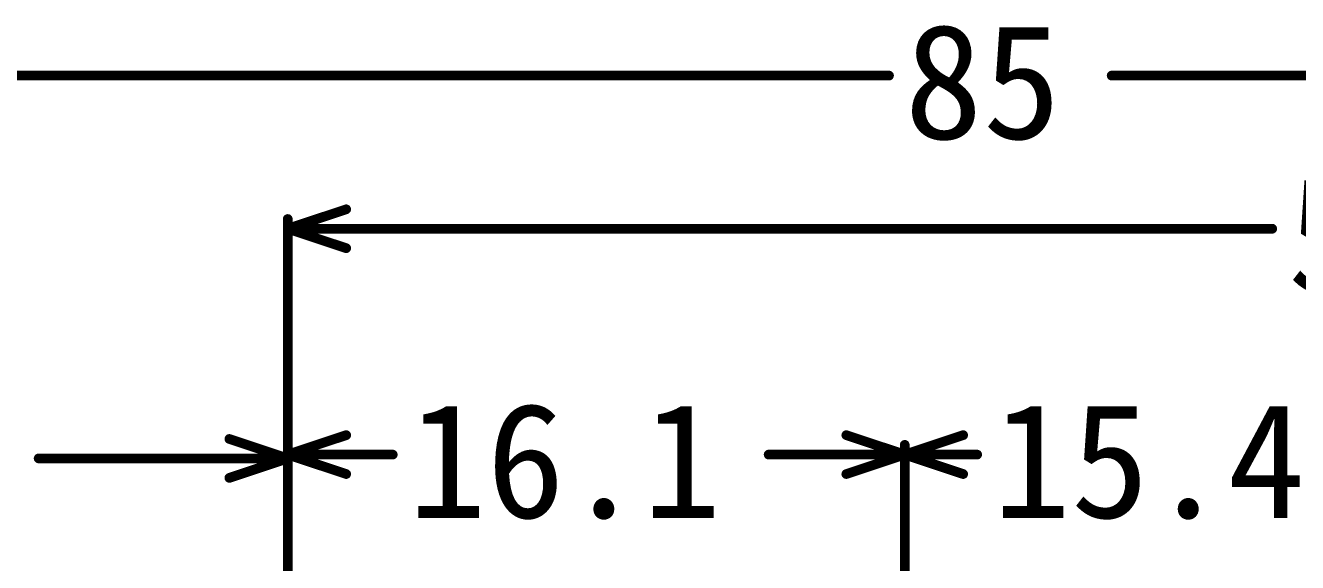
# Model space of a CAD drawing. Header units: millimetres. Extents: x 4 to 123, y 21 to 97.
# Drawn here: x 42.05 to 75.25, y 82.68 to 96.71 of the extents above; entities that cross this region are included whole.
import ezdxf

# ---------------------------------------------------------------- set-up
doc = ezdxf.new("R2010")
doc.units = ezdxf.units.MM
doc.layers.add('Mechanical9', color=56, linetype='Continuous')

msp = doc.modelspace()

# ---------------------------------------------------------------- linework, layer by layer
at = {"layer": 'Mechanical9', "const_width": 0.254}
for points in [[(25.4, 95.4), (64.588, 95.4)], [(70.399, 95.4), (110.4, 95.4)], [(48.9, 91.4), (50.424, 91.908)], [(48.9, 81.004), (48.9, 91.654)], [(48.9, 91.4), (74.588, 91.4)], [(48.9, 91.4), (50.424, 90.892)], [(47.376, 85.908), (48.9, 85.4)], [(48.9, 85.5), (50.424, 86.008)], [(63.476, 86.008), (65, 85.5)], [(65, 85.5), (66.524, 86.008)], [(48.9, 81.004), (48.9, 85.754)], [(48.9, 81.004), (48.9, 85.654)], [(65, 82.2), (65, 85.754)], [(65, 77.9), (65, 85.754)], [(42.398, 85.4), (48.9, 85.4)], [(47.376, 84.892), (48.9, 85.4)], [(48.9, 85.5), (51.639, 85.5)], [(48.9, 85.5), (50.424, 84.992)], [(61.449, 85.5), (65, 85.5)], [(63.476, 84.992), (65, 85.5)], [(65, 85.5), (66.889, 85.5)], [(65, 85.5), (66.524, 84.992)]]:
    msp.add_lwpolyline(points, dxfattribs=at)
at = {"layer": 'Mechanical9', "const_width": 0.127}
for points in [[(64.525, 95.4, 1), (64.652, 95.4, 1)], [(70.336, 95.4, 1), (70.463, 95.4, 1)], [(50.36, 91.908, 1), (50.487, 91.908, 1)], [(48.836, 91.654, 1), (48.963, 91.654, 1)], [(48.836, 91.4, 1), (48.963, 91.4, 1)], [(48.836, 91.4, 1), (48.963, 91.4, 1)], [(48.836, 91.4, 1), (48.963, 91.4, 1)], [(74.525, 91.4, 1), (74.652, 91.4, 1)], [(50.36, 90.892, 1), (50.487, 90.892, 1)], [(47.312, 85.908, 1), (47.439, 85.908, 1)], [(50.36, 86.008, 1), (50.487, 86.008, 1)], [(63.412, 86.008, 1), (63.539, 86.008, 1)], [(66.46, 86.008, 1), (66.587, 86.008, 1)], [(48.836, 85.754, 1), (48.963, 85.754, 1)], [(48.836, 85.654, 1), (48.963, 85.654, 1)], [(64.936, 85.754, 1), (65.063, 85.754, 1)], [(64.936, 85.754, 1), (65.063, 85.754, 1)], [(42.335, 85.4, 1), (42.462, 85.4, 1)], [(48.836, 85.5, 1), (48.963, 85.5, 1)], [(48.836, 85.5, 1), (48.963, 85.5, 1)], [(48.836, 85.5, 1), (48.963, 85.5, 1)], [(48.836, 85.4, 1), (48.963, 85.4, 1)], [(48.836, 85.4, 1), (48.963, 85.4, 1)], [(48.836, 85.4, 1), (48.963, 85.4, 1)], [(51.575, 85.5, 1), (51.702, 85.5, 1)], [(61.385, 85.5, 1), (61.512, 85.5, 1)], [(64.936, 85.5, 1), (65.063, 85.5, 1)], [(64.936, 85.5, 1), (65.063, 85.5, 1)], [(64.936, 85.5, 1), (65.063, 85.5, 1)], [(64.936, 85.5, 1), (65.063, 85.5, 1)], [(64.936, 85.5, 1), (65.063, 85.5, 1)], [(64.936, 85.5, 1), (65.063, 85.5, 1)], [(66.825, 85.5, 1), (66.952, 85.5, 1)], [(47.312, 84.892, 1), (47.439, 84.892, 1)], [(50.36, 84.992, 1), (50.487, 84.992, 1)], [(63.412, 84.992, 1), (63.539, 84.992, 1)], [(66.46, 84.992, 1), (66.587, 84.992, 1)]]:
    msp.add_lwpolyline(points, format="xyb", close=True, dxfattribs=at)

# ---------------------------------------------------------------- texts
at = {"layer": 'Mechanical9'}
for s, p in [('85', (64.994, 93.748)), ('58', (74.994, 89.748)), ('16.1', (52.045, 83.848)), ('15.4', (67.295, 83.848))]:
    msp.add_text(s, height=3, dxfattribs=at).set_placement(p)

doc.saveas('drawing.dxf')
